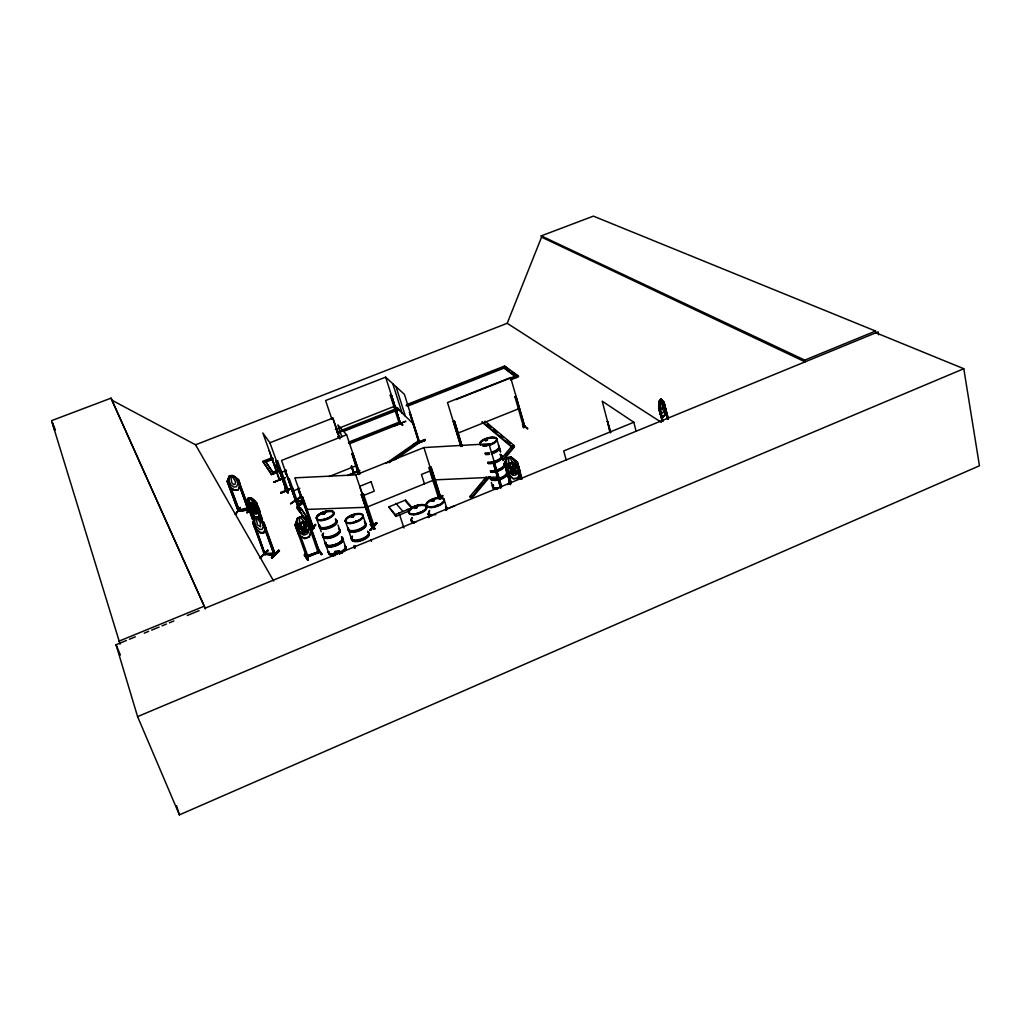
<?xml version="1.0" encoding="UTF-8"?>
<svg xmlns="http://www.w3.org/2000/svg" width="1031" height="1031" viewBox="0 0 1031 1031"><rect width="100%" height="100%" fill="white"/><g stroke="black" fill="none" stroke-linecap="round" stroke-linejoin="round"><path stroke-width="1.5" d="M268.021 550.863L267.751 550.206L260.147 557.913M260.585 557.887L267.88 550.696M506.505 467.275L508.657 462.945L508.824 458.395L510.255 458.254L513.644 464.942L512.845 467.12L511.415 467.262L509.366 465.368L508.618 463.009L513.051 462.648L518.812 467.481L516.054 473.177L511.647 473.603L505.86 468.628M255.598 502.484L261.565 519.444M286.322 490.614L275.87 460.973L277.584 460.689L275.999 461.153M286.193 489.686L286.051 489.48M315.112 525.05L315.486 524.457L310.756 529.689M315.422 524.521L311.091 529.083M235.545 513.734L235.21 514.379L240.262 507.51L235.841 514.289M235.699 514.211L240.236 507.51M334.869 555.825L335.075 551.662L333.219 555.967M662.327 419.952L659.131 407.516M297.65 518.245L297.289 524.122L298.668 527.975L302.586 529.882L305.447 528.735L307.225 524.508L305.859 520.655L301.915 516.454C313.244 521.918 303.41 520.475 307.998 519.856L319.636 552.165M253.768 522.446L252.969 522.769L254.696 517.742M665.175 407.477L664.75 414.823L665.098 407.49M279.414 479.093L279.246 480.124M660.124 413.831L658.68 408.547L659.247 401.136M661.863 420.532L658.899 408.495L659.312 401.239C662.688 395.105 664.711 409.397 663.603 411.807L662.469 413.199L660.587 411.433M278.77 479.157L279.388 480.317L269.246 450.882M312.303 527.266L312.921 527.511C315.924 529.612 310.254 526.132 313.192 527.472M287.713 492.87L284.852 488.849L285.252 488.075L288.332 492.702C287.417 494.197 281.979 482.276 288.332 492.702M300.343 511.788L297.186 506.994L299.506 510.203L297.186 506.994L296.76 507.883L299.815 512.188L300.24 511.286M304.3 555.155C315.589 570.156 297.392 543.041 308.269 559.897L307.547 560.194L304.325 555.052L304.776 554.201L308.269 559.897M490.485 443.82L491.594 443.82L490.434 443.833M491.246 443.601L490.382 444.09M491.091 444.258L490.292 444.271L490.614 443.614M486.928 440.005L487.083 439.58M484.944 440.443L485.859 439.412M370.374 524.573L370.864 523.645L374.678 528.323L374.201 529.277L370.374 524.573L374.201 529.277M370.799 523.735L374.678 528.323M442.157 496.066L442.595 495.383L439.67 498.811M442.673 495.937L440.495 498.385M511.428 457.493C504.726 455.418 506.389 463.538 507.729 467.211L511.466 470.059L514.314 469.775L516.286 466.373C516.222 460.316 504.146 451.526 517.407 462.133L520.462 472.688L517.678 478.268L513.219 478.758L507.523 473.809M437.775 504.816C436.049 506.376 440.173 504.185 436.964 505.718M438.033 504.932L437.35 504.906M436.989 505.564L438.149 505.229M432.62 500.267L432.582 501.156M433.11 500.576L432.337 500.112M419.346 512.935L420.674 512.304M420.79 512.278L420.12 512.755M416.408 507.007L415.854 507.639M414.72 507.381L416.498 507.768L416.124 507.123M416.975 507.265L415.996 508.09M415.557 508.219L414.449 508.128L414.823 507.368M415.325 507.046L414.797 508.476M262.647 522.15L274.091 554.588L262.441 522.859L263.691 522.601C251.242 511.273 262.918 520.887 263.395 526.338L262.08 529.38L259.696 529.406L256.229 526.441L254.837 522.665L254.773 517.665M265.302 553.144L264.207 553.093M253.961 522.756L265.16 554.614C261.217 550.786 270.612 557.642 275.303 554.266L275.225 554.227M264.258 554.536L253.033 522.691M355.708 521.673L357.022 521.145L355.592 521.712M356.623 520.939L355.824 521.209L356.571 520.861M356.752 521.08L356.017 521.209M352.821 515.68L353.53 516.699M351.739 516.892L353.233 515.68M351.184 516.943L351.803 516.041M524.985 427.118L523.774 427.607L514.933 396.806L515.99 396.394L524.921 427.169L510.616 377.526L447.518 402.528L460.909 446.539M524.676 426.009L523.233 426.37L524.521 425.855M326.866 518.786L327.729 518.696M327.355 518.58L326.531 518.799M324.095 513.992L323.876 513.167M323.154 513.412L322.961 514.121M663.268 402.425L667.534 419.372M246.589 502.806C246.177 494.571 254.245 498.257 256.435 502.96L262.454 519.456M253.252 502.857L254.026 504.958L253.652 506.801L252.569 506.788C250.701 505.705 247.543 498.617 250.688 498.746L253.252 502.857L258.446 507.574L260.199 512.355L256.603 502.844L251.461 498.089L248.291 498.115L246.461 503.076L252.531 519.508M258.459 517.008L259.992 512.381M250.365 512.162L255.224 517.072L258.562 517.124L260.199 512.355M438.407 498.489L440.997 498.076M260.25 532.666L254.67 527.756L252.814 522.717L254.67 517.536L258.381 517.472L263.91 522.472L265.766 527.537L263.949 532.627L260.173 532.743L263.768 532.576M263.872 532.705L265.547 527.576M302.263 501.298L296.065 500.267M298.526 488.887L303.41 502.509L302.135 501.234M297.611 518.193L295.162 525.05L306.697 557.462L319.468 552.242L308.127 519.688L301.941 516.286L297.495 518.077L295.008 525.063L298.771 535.179M303.707 521.557L309.816 524.934L307.341 531.674L303.024 533.349L296.773 530.102L299.299 523.194L303.771 521.454M296.812 530.153L303.037 533.568L307.457 531.777L309.944 524.831L303.733 521.402L300.743 517.691L299.312 518.271L300.227 525.526L302.392 526.931L303.823 526.351L304.506 523.787C301.516 517.665 309.777 527.614 309.055 529.65L307.264 533.852L304.416 535.012L300.511 533.117L299.132 529.264L299.299 523.194M309.12 536.739L311.607 529.973M309.236 536.842L304.828 538.633L298.616 535.231L304.854 538.466L309.236 536.842L311.762 529.96M295.794 499.996L295.059 499.803L296.219 499.635L296.67 500.821L296.052 500.615M295.201 499.842L295.536 500.95L285.278 470.523M249.231 509.765L238.213 511.286L227.155 481.4L229.217 476.026L233.058 475.459L238.599 479.66L240.3 484.48L238.329 489.699L234.449 490.318L228.921 486.142L234.462 490.189L238.174 489.648M228.341 481.271L227.155 481.632L229.32 476.142L229.217 481.077L230.544 484.634L234.037 487.096L236.499 486.735L237.955 483.565C236.705 479.699 234.037 473.59 229.217 476.026M238.329 489.699L240.352 484.415M661.374 422.323L507.2 323.309L541.559 237.143L541.223 235.88L593.392 216.136L875.577 331.054L875.899 332.781L963.792 368.724L979.45 465.793L179.407 814.864L137.587 716.622L116.039 644.736L126.426 640.483M374.305 526.235L374.073 524.985L372.771 525.269M333.013 555.98L334.959 551.521L339.457 551.121L341.918 553.247M318.979 550.876L317.677 551.405L319.223 550.992M307.702 555.748L306.271 556.289M296.374 524.56C294.531 525.642 296.309 524.805 296.232 524.032L308.127 556.869L307.599 555.529L306.323 556.031M510.397 484.712L504.262 463.447L507.072 457.725L511.505 457.287L517.407 462.133M504.378 463.55L507.175 457.854M506.659 467.339C511.969 455.857 506.028 470.007 509.275 472.456L513 475.304L515.848 475.033L517.82 471.631C517.652 465.458 505.744 456.862 518.993 467.339M505.809 468.705L511.685 473.525L515.951 473.049L518.812 467.481M519.663 473.964L517.626 478.345L513.245 478.616L507.394 473.873L505.963 468.731M287.855 489.197L286.734 489.635L286.953 490.756L276.282 460.818M277.481 460.561L288.255 490.228L287.765 489.029L285.948 489.545M491.259 443.987L490.808 444.322M520.307 472.649L517.278 462.197L515.861 462.623L520.655 479.131M486.297 440.289C483.874 440.443 488.99 439.026 485.82 439.386M487.457 439.992L486.477 439.27M515.951 473.049L511.647 473.603M433.832 500.177L432.505 500.989M511.131 483.114L505.577 463.422L511.286 482.882M420.274 512.265L419.656 512.691M523.271 426.319L523.555 427.478L524.831 426.963M524.599 426.061L524.869 427.13L523.684 427.401M356.004 521.544L356.7 521.48M355.695 521.364L356.919 521.016M353.298 516.544L352.615 515.706M338.181 552.178L339.766 554.356M339.457 551.121L341.867 553.338M351.674 516.157L351.597 517.253L353.414 516.544M351.739 516.699L353.375 516.235M336.737 552.32L338.245 552.101M237.53 479.815L248.11 509.945L237.246 479.776L238.406 479.802L250.275 512.227L255.224 517.072M249.515 510.113L247.131 512.742L248.767 509.649M247.002 512.162L248.832 509.688M247.131 512.742L248.987 510.1M249.09 510.165L247.195 512.626M247.891 508.876C225.763 514.521 252.105 504.533 248.097 509.92M372.668 525.346L373.828 525.114M373.918 525.075L372.758 525.243M324.327 513.232L323.283 513.838M324.404 513.773L324.121 512.935M324.842 513.734L324.713 513.051M249.399 509.546C248.252 509.636 233.895 513.064 239.102 509.842M237.697 510.229L239.424 510.873M237.22 480.162L238.496 479.724L232.993 475.665M230.751 476.644L232.052 476.386L234.759 480.278L235.532 482.366L235.004 484.377L233.766 484.557L231.833 482.895L230.815 476.58M317.832 551.327L318.502 552.693L317.677 551.405M306.826 519.779L318.089 552.577L319.52 551.985M307.547 555.799L308.127 556.869M399.126 422.852C402.116 421.331 396.819 424.617 400.544 423.638L385.646 377.166L325.59 400.544L331.956 419.411M663.152 416.962L660.033 413.715L663.139 416.795L664.827 414.72L663.01 416.975L664.892 414.823M658.899 408.495L659.814 407.915L658.68 408.547M663.964 402.335L668.436 418.779M493.578 464.337L494.893 464.04L493.578 464.337L500.718 488.398M667.998 418.792L664.016 402.206L661.013 399.01L659.17 401.252L659.608 407.477L663.139 421.434M660.484 400.544L662.714 406.704L662.095 410.106L660.446 406.446L659.917 401.239L660.626 400.544M506.84 472.842A8.854 3.608 -16.4 0 1 498.102 479.106A8.854 3.608 -16.4 0 1 489.918 476.734L472.572 497.406L470.226 497.496L469.917 496.491L472.262 496.401L488.514 476.838M502.728 459.71L513.902 446.255L514.173 447.222L503.012 460.689M661.013 399.01L659.312 401.239M469.917 496.491L486.194 476.941M501.466 458.615L511.634 446.384L513.902 446.255M476.322 490.163L482.431 482.817M484.467 480.369L486.49 477.933M505.821 454.697L507.845 452.248M298.565 508.515L300.073 508.489L298.668 508.489M440.972 498.205L442.802 496.04M439.786 497.921L440.804 498.308M288.1 490.305L287.971 489.467M439.709 498.385L430.107 467.288L431.19 467.236L441.1 498.398M429.914 467.52L431.19 467.236M372.913 525.501L371.405 525.823L372.011 526.97L373.093 526.905L362.203 494.867L363.569 494.158L361.365 494.674L371.972 527.009C373.918 527.808 373.158 523.864 371.521 526.119M376.109 522.64L370.065 530.295L376.959 523.271L376.083 522.64L370.206 530.205M370.09 530.127L376.921 523.207M370.065 530.295L376.444 523.207M376.869 523.194L370.709 530.269M311.194 529.599L315.576 524.947M315.705 525.101L312.354 528.632L313.476 528.607M353.839 472.03L353.349 472.443M302.663 497.071L301.413 497.354L302.663 497.071L313.708 528.362L312.586 528.4M271.643 557.99L279.465 550.747L272.261 557.99L271.411 557.333L278.731 550.18L271.475 557.346M273.898 553.454L265.16 553.724M274.877 553.119C275.702 557.114 273.872 550.167 274.194 554.266M260.121 557.99L267.776 550.206L260.431 557.359L260.727 557.99M262.441 522.859L263.91 522.472M254.67 527.756L260.263 532.537M256.152 518.374L257.428 518.271L260.186 522.575L260.559 526.777L257.428 524.856L256.229 518.297M252.814 522.717L264.774 554.253M254.67 517.536L258.369 517.601M437.067 505.37L437.737 505.164M285.226 488.088L288.113 492.096M433.935 500.177L433.123 500.628M490.601 443.974L491.246 444.039M414.488 507.819L415.158 507.407M485.421 439.593L485.601 440.443L485.665 439.502M256.629 512.317C251.925 513.567 245.43 507.445 250.043 502.716L253.381 502.87M252.453 503.553L255.005 507.639L255.404 511.569L252.556 509.701L251.783 507.6L251.371 503.54L252.543 503.476M253.381 502.741L257.969 511.247L256.835 514.044L254.67 514.005L251.5 511.144C248.574 508.335 251.989 496.04 248.432 507.51L253.471 512.317L256.809 512.368L258.369 507.639L253.291 502.935L250.056 502.909M261.294 519.676L255.25 503.18L256.603 502.844M255.25 503.18L256.513 502.883M322.858 513.85L324.469 513.09L323.064 513.142M324.713 513.606L322.51 514.405L323.115 513.167M246.461 503.076L247.62 502.87L253.678 519.302M322.948 513.27L322.535 514.224L324.095 513.361M516.247 462.275L517.201 462.275L521.982 478.796M386.135 463.383L417.774 441.294L419.462 441.487L389.138 462.687M390.388 461.553L394.345 458.782M403.572 452.338L407.516 449.58M414.101 444.98L418.058 442.209L417.774 441.294M394.718 459.929L419.759 442.415L418.38 441.062L419.282 441.152M399.68 422.607L399.86 423.793L349.419 443.781M303.359 501.788L298.629 504.881L303.423 501.852M299.299 505.602L303.952 502.419L298.848 505.512L303.745 502.29L303.243 501.13M290.806 503.721L300.189 497.573M416.64 507.768L415.235 508.141M286.786 475.343C282.803 470.858 287.92 469.698 284.865 470.806M485.678 439.747L486.001 440.031M487.16 440.018L486.013 440.482M351.983 515.925L351.829 516.956L352.989 516.634M324.288 513.747L323.618 514.057M353.259 472.25L353.465 472.417M372.707 525.746L372.81 526.944M274.671 553.402L265.418 553.467M238.251 511.092L237.903 510.229M363.44 494.004L374.214 526.274L373.634 524.882L374.176 525.32M307.882 556.998L306.632 557.217L319.326 552.036M400.453 423.702L391.277 394.821L390.272 395.221L399.487 424.089M388.777 506.904L405.492 500.099L412.232 507.677L395.311 514.585L388.777 506.904L395.904 516.402L408.585 511.221M414.965 507.445L416.356 507.046M432.788 499.919C429.257 502.574 437.247 500.602 433.445 499.764M433.871 500.782L432.298 501.143M371.74 525.539L361.365 494.674M372.011 526.699L374.021 526.042M137.587 716.622L963.792 368.724M609.837 432.131L607.504 421.408L610.777 432.311M608.019 421.769L607.066 421.589M438.072 496.942L438.768 496.658M438.845 498.553L439.721 498.218M129.391 639.259L135.332 636.823M144.237 633.163L148.683 631.346M151.647 630.121L159.07 627.08M162.035 625.856L166.494 624.026M169.458 622.814L173.904 620.984M187.255 615.507L199.125 610.636M205.066 608.2L875.899 332.781M317.677 548.93L321.981 554.278L321.26 554.575L318.747 550.838M636.101 431.254L633.82 422.259L563.699 450.947L566.187 459.955M307.728 555.864L317.909 551.92L307.599 555.529M118.861 641.218L204.306 606.164L205.388 608.909L111.026 398.159L51.55 420.648L120.112 644.182M541.223 235.88L804.747 360.115L875.577 331.054M438.69 498.579L428.832 467.597L429.966 467.146M527.266 428.832L527.898 428.548L522.395 424.592L527.331 428.69M308.72 524.148L311.298 527.898L313.733 526.918L314.068 527.885L311.646 528.864L309.919 526.364M514.469 446.565L514.185 445.598L511.892 446.539L482.753 422.053M366.662 507.265L434.077 479.905L498.72 476.979M413.521 444.142L424.888 439.528L413.689 444.709L425.275 440.301L413.895 444.889M413.689 444.709L425.249 440.263L424.875 439.515M297.534 518.129L301.941 516.286M303.745 521.609L299.428 523.297L296.941 530.05L303.037 533.568M302.573 522.846L301.142 523.426L301.258 528.413L302.057 530.669L304.222 532.06L305.64 531.481L306.323 528.929L302.534 522.794M462.12 446.243L454.491 421.112L453.266 421.408L460.612 445.186M516.144 396.51L514.933 396.806M280.728 492.47L290.961 488.307M286.966 490.563L288.126 490.279M292.598 488.179L280.999 493.127L280.703 492.406M292.688 488.346L280.986 493.102M348.001 475.549L359.677 470.858L359.471 470.239L347.898 475.368L359.677 470.858M456.952 433.51L519.431 408.469M313.824 528.323L312.844 528.362L294.84 477.843L355.785 474.879L423.909 447.57L488.9 443.82L501.582 486.606M303.887 517.588L298.384 509.134L300.743 508.18L313.733 526.918M398.752 421.292L402.953 424.927M399.461 421.615L398.842 421.859L402.374 425.223M394.512 425.571L405.621 421.254M273.602 482.224L285.123 477.585L273.64 482.224M359.162 473.964L352.718 453.292L351.906 454.04L358.659 474.402M352.293 453.46L358.775 474.544M292.482 491.194L299.802 488.269M329.069 476.567L356.881 465.458M409.449 412.49L410.183 412.645L409.449 412.49L418.728 442.222M390.891 394.976L400.402 424.012L391.277 394.821M359.858 474.105L346.609 434.76L281.553 460.457L299.003 509.83L288.216 479.196L289.324 478.758L300.227 509.327M278.86 469.801L272.931 472.146L273.254 473.036M348.517 442.196L398.907 422.233L399.577 422.89L348.813 443.098M456.05 399.603L515.41 376.083L515.668 376.972M272.403 457.571L262.763 461.373L271.23 473.757L279.375 470.536M510.345 378.996L518.297 375.851L518.554 376.74L510.603 379.885M262.763 461.373L271.553 474.66L279.697 471.425M286.515 470.291L280.574 472.649L273.357 462.352M391.393 394.937L390.272 395.221M335.384 429.566L394.886 406.137L413.882 424.334M336.673 432.234L397.953 408.07M406.923 404.539L504.61 366.031L518.297 375.851M272.893 458.267L265.418 461.218L265.727 462.094L273.215 459.143M337.24 432.891L398.597 408.701M406.085 405.75L503.36 367.397L503.605 368.26L407.851 406.034M337.537 433.767L340.526 432.595M343.529 431.409L398.881 409.578M279.801 480.175L262.841 432.968L269.916 442.763L332.923 418.058L339.959 438.948M253.794 522.292L265.199 554.575M432.736 500.048L433.407 499.855M415.145 507.858L415.893 507.677M373.351 526.661L355.785 474.879M486.104 439.451L485.794 440.044M352.177 516.067L352.886 515.861M306.993 557.397L306.4 555.954M399.706 424.025L399.1 422.878M287.211 490.679L269.916 442.763M295.794 500.641L296.606 500.731M486.065 439.348L486.722 439.219M351.661 465.999L353.839 473.5L351.416 466.334M248.033 508.579L248.535 509.61M352.563 516.943L351.403 517.008M433.007 499.842L433.729 499.829M415.545 506.968L416.24 506.852M356.095 521.222L357.022 521.145M505.551 462.893L504.404 463.55L505.564 467.352M228.289 480.781L239.501 510.912M228.392 481.155L227.323 481.413M312.702 528.349L312.483 527.189L313.308 527.228M264.632 554.24L264.387 553.08M486.129 440.443L485.073 440.392M418.754 441.397L409.784 412.8M419.153 441.938L404.436 394.383L385.646 377.166M433.342 500.009L434.038 499.932M313.295 528.671L302.431 497.316M415.777 506.917L416.266 506.956M508.657 462.945L513.09 462.507M504.249 463.77L505.422 463.654M361.146 494.919L362.203 494.867M667.972 419.346L664.016 402.206L660.871 399.023M306.001 509.456L365.077 507.329M252.711 523.013L253.703 522.988M260.173 532.615L263.949 532.627M438.162 496.8L440.276 498.952M398.971 421.731L402.399 425.043M246.731 502.857L247.62 502.87M299.853 508.038L299.982 509.211M255.224 516.956L258.639 517.059M296.129 501.04L293.384 491.787M303.204 502.509L295.549 500.873M414.81 508.296L416.485 508.103L416.769 507.033M302.766 501.453L303.385 501.169L296.4 500.048M275.264 554.188L263.807 522.524M264.452 554.575L275.045 554.51L263.433 522.846M486.658 439.27C488.926 439.567 485.343 441.655 484.995 440.289M295.871 500.666L302.856 502.11M432.633 501.079L432.247 500.538M286.489 490.73L275.87 460.973M416.163 506.904L417.052 507.226M353.002 515.693L353.865 516.015M407.425 509.366L410.39 510.5M278.963 550.722L271.772 557.9M272.171 557.9L279.427 550.734L278.666 550.167M353.672 473.5L351.262 466.154M541.559 237.143L805.095 361.855L804.747 360.115M111.825 400.17L195.568 444.799L507.265 323.27M633.82 422.259L602.207 401.175L610.494 432.852M509.83 370.477L504.61 366.031M512.33 372.268L517.304 375.838M484.957 421.164L514.185 445.598M487.663 424.128L491.323 427.195M493.759 429.231L497.406 432.285M501.066 435.353L503.502 437.389M507.162 440.443L510.822 443.51M481.812 421.95L512.175 447.493M454.491 421.112L461.965 446.114M399.19 423.122L399.86 423.793M321.131 553.918L321.26 554.575M331.673 418.354L332.691 417.955L339.573 438.368M346.609 434.76L337.833 424.862L341.892 436.938M407.039 502.973L409.926 506.234M354.071 473.139L351.816 466.167M395.994 503.424L402.606 511.054M374.91 528.993L370.941 524.186L374.704 528.98M341.055 553.325L339.431 551.263L334.959 551.521L336.866 554.498L336.802 552.229M297.147 507.072L300.485 511.904M251.538 498.141L256.216 506.466L255.082 509.275L252.917 509.25L249.734 506.389L248.419 502.806L248.291 498.115M309.738 521.634L300.743 508.18M311.478 524.135L314.068 527.885M298.384 509.134L305.279 519.147M272.906 472.533L264.928 460.509L273.756 473.77M318.527 549.239L321.981 554.278M317.703 548.917L321.414 554.407M195.362 444.438L273.666 581.033M400.827 423.741L399.964 423.754M111.026 398.159L204.306 606.164M116.039 644.736L120.408 655.059M55.403 429.94L52.388 422.658L54.347 429.399M228.173 481.477L239.347 511.131M227.207 481.335L238.367 511.067M247.35 503.089L253.42 519.521M238.251 480.008L252.801 519.276M256.139 503.18L262.196 519.688M273.679 482.34L285.187 477.74M271.23 473.757L271.553 474.66M285.574 470.935L296.348 501.04M312.187 527.266L312.548 528.671L298.127 488.526M297.804 488.746L302.599 502.432M311.298 527.898L311.646 528.864M316.736 519.018L319.352 526.467M319.919 528.001L321.247 531.854M323.167 537.241L325.732 544.613M326.157 545.773L328.58 552.655M338.026 525.037L339.328 528.877M342.679 538.504L345.205 545.837A9.047 3.789 -19.4 0 1 341.261 551.469M345.333 520.951L348.272 529.444M348.813 531.017L351.146 537.886M363.054 515.822A9.292 3.776 -18.9 0 1 349.896 523.065A9.292 3.776 -18.9 0 1 349.599 516.299A9.292 3.776 -18.9 0 1 363.054 515.822L365.593 523.452M352.718 453.292L359.574 473.796M352.46 453.64L359.316 474.144M398.958 512.819L403.933 527.988M395.311 514.585L395.904 516.402M405.492 500.099L406.072 501.891M394.705 425.764L405.686 421.37M396.02 386.677L405.376 416.202M392.798 383.725L402.129 413.083M424.424 483.81L421.447 474.44L430.185 470.909L433.136 480.278M409.848 412.336L419.565 442.247M444.206 499.829A9.395 3.879 -17.6 0 1 431.229 507.084A9.395 3.879 -17.6 0 1 430.146 500.396A9.395 3.879 -17.6 0 1 444.206 499.829L446.591 507.587M430.984 467.455L440.907 498.63M423.909 447.57L439.812 498.128M176.546 805.765L179.407 814.864M472.262 496.401L472.572 497.406M491.387 482.418L492.483 486.155M494.7 464.272L501.388 486.851M493.772 464.105L500.46 486.658M504.262 463.447L510.551 484.48M496.813 439.103L498.952 446.462M517.047 462.507L521.841 479.028M511.634 446.384L511.917 447.351M516.015 462.391L520.81 478.9M523.233 426.37L523.555 427.478M659.337 408.482L662.314 420.506M878.025 331.634L878.605 334.779M500.538 455.754A8.764 3.493 -16.5 0 1 501.401 459.143A8.764 3.493 -16.5 0 1 494.519 462.945M492.29 463.46A8.764 3.493 -16.5 0 1 488.294 463.666M500.473 455.174A8.892 3.544 -16.5 0 1 501.35 458.602A8.892 3.544 -16.5 0 1 494.365 462.468M492.122 462.983A8.892 3.544 -16.5 0 1 488.063 463.19M481.297 445.018A8.828 3.415 -16.5 0 1 486.748 438.136A8.828 3.415 -16.5 0 1 496.491 440.108A8.828 3.415 -16.5 0 1 482.817 445.328M480.523 445.199A8.789 3.415 -16.5 0 1 486.245 439.154A8.789 3.415 -16.5 0 1 496.826 439.296A8.789 3.415 -16.5 0 1 489.287 445.328M487.07 445.843A8.789 3.415 -16.5 0 1 483.062 446.075M480.356 444.761A8.828 3.415 -16.5 0 1 486.104 438.69A8.828 3.415 -16.5 0 1 496.723 438.832A8.828 3.415 -16.5 0 1 489.158 444.877M486.928 445.405A8.828 3.415 -16.5 0 1 482.908 445.624M498.862 446.629A8.905 3.505 -16.5 0 1 491.658 453.318M489.403 453.833A8.905 3.505 -16.5 0 1 485.33 454.052M500.087 454.22A8.764 3.493 -16.5 0 1 499.017 459.233A8.764 3.493 -16.5 0 1 487.831 462.133M498.914 447.209A8.789 3.454 -16.5 0 1 491.8 453.795M489.583 454.31A8.789 3.454 -16.5 0 1 485.562 454.529M500.331 454.697A8.892 3.544 -16.5 0 1 499.262 459.787A8.892 3.544 -16.5 0 1 487.921 462.726M498.72 446.165A8.905 3.493 -16.5 0 1 491.516 452.841M489.261 453.369A8.905 3.493 -16.5 0 1 485.189 453.588M498.463 445.676A8.789 3.441 -16.5 0 1 491.349 452.261M489.119 452.777A8.789 3.441 -16.5 0 1 485.111 452.996M504.159 464.208A8.725 3.518 -16.5 0 1 496.62 470.059M494.403 470.561A8.725 3.518 -16.5 0 1 490.421 470.755M496.774 470.587A8.764 3.531 -16.5 0 0 504.352 464.71A8.764 3.531 -16.5 0 1 496.8 470.664M494.558 471.09A8.764 3.531 -16.5 0 1 490.55 471.283A8.764 3.531 -16.5 0 0 494.584 471.18M504.262 464.414A8.764 3.531 -16.5 0 1 496.684 470.278M494.468 470.793A8.764 3.531 -16.5 0 1 490.46 470.987M509.134 482.031A8.699 3.608 -16.4 0 1 509.61 483.835M495.975 489.441A8.699 3.608 -16.4 0 1 493.63 485.575M508.953 481.013A8.828 3.647 -16.4 0 1 508.811 483.939M497.509 488.578A8.828 3.647 -16.4 0 1 493.23 484.609M504.043 464.749A8.725 3.518 -16.5 0 1 501.105 469.736A8.725 3.518 -16.5 0 1 490.82 472.095M496.878 470.948A8.764 3.531 -16.5 0 0 503.94 464.272A8.764 3.531 -16.5 0 1 496.89 470.961M506.968 474.84A8.725 3.57 -16.4 0 1 497.29 480.266A8.725 3.57 -16.4 0 1 490.318 477.701M509.211 481.348A8.712 3.596 -16.4 0 1 507.407 484.531M499.507 487.766A8.712 3.596 -16.4 0 1 492.547 485.163M509.623 482.302A8.828 3.66 -16.4 0 1 508.94 484.402M497.638 489.042A8.828 3.66 -16.4 0 1 493.372 485.06M506.569 472.353A8.725 3.557 -16.4 0 1 499.043 478.242A8.725 3.557 -16.4 0 1 489.802 477.173M506.93 474.299A8.841 3.621 -16.4 0 1 497.122 479.789A8.841 3.621 -16.4 0 1 490.047 477.198M339.882 530.424A9.099 3.724 -19.4 0 1 331.518 537.757A9.099 3.724 -19.4 0 1 323.167 535.218M339.818 529.844A9.215 3.776 -19.4 0 1 331.338 537.28A9.215 3.776 -19.4 0 1 322.871 534.702M341.686 537.409A9.086 3.763 -19.4 0 1 335.346 545.128A9.086 3.763 -19.4 0 1 325.848 542.899M341.57 537.087A9.086 3.763 -19.4 0 1 335.23 544.806A9.086 3.763 -19.4 0 1 325.732 542.577M335.745 519.92A9.24 3.724 -19.3 0 1 329.25 527.64A9.24 3.724 -19.3 0 1 319.636 525.488M338.477 528.194A9.099 3.712 -19.4 0 1 332.111 535.849A9.099 3.712 -19.4 0 1 322.626 533.671M335.822 520.513A9.111 3.686 -19.3 0 1 329.417 528.13A9.111 3.686 -19.3 0 1 319.932 526.003M338.761 528.671A9.227 3.776 -19.4 0 1 336.828 534.238A9.227 3.776 -19.4 0 1 325.512 537.486A9.227 3.776 -19.4 0 1 323.592 533.027M335.578 519.444A9.24 3.724 -19.3 0 1 329.082 527.163A9.24 3.724 -19.3 0 1 319.468 525.011M335.281 518.967A9.124 3.673 -19.3 0 1 329.997 526.158A9.124 3.673 -19.3 0 1 319.082 525.539M341.944 538.259A9.047 3.75 -19.4 0 1 335.642 545.966A9.047 3.75 -19.4 0 1 326.17 543.724M344.792 546.069A9.176 3.853 -19.5 0 1 343.478 551.327M334.998 554.807A9.176 3.853 -19.5 0 1 328.799 551.611M344.87 546.662A9.047 3.802 -19.5 0 1 343.568 551.843M333.129 555.477A9.047 3.802 -19.5 0 1 329.108 552.126M344.625 545.605A9.176 3.853 -19.4 0 1 339.379 553.041M334.83 554.343A9.176 3.853 -19.4 0 1 328.335 552.281M334.675 553.75A9.047 3.789 -19.4 0 1 328.27 551.714M325.976 543.247A9.086 3.763 -19.4 0 0 335.475 545.489A9.086 3.763 -19.4 0 0 341.802 537.757A9.086 3.763 -19.4 0 1 335.487 545.515A9.086 3.763 -19.4 0 1 325.989 543.273M368.969 533.452A9.227 3.853 -19 0 1 360.657 540.94A9.227 3.853 -19 0 1 351.958 538.324M367.964 532.151A9.356 3.905 -19 0 1 366.198 537.847A9.356 3.905 -19 0 1 354.677 541.146A9.356 3.905 -19 0 1 352.512 536.584M354.574 547.899A9.227 3.892 -19 0 1 354.509 545.799M370.58 540.231A9.227 3.892 -19 0 1 371.508 540.94M364.794 522.794A9.382 3.866 -19 0 1 358.427 530.656A9.382 3.866 -19 0 1 348.439 528.452M367.513 531.184A9.24 3.84 -19 0 1 361.262 538.994A9.24 3.84 -19 0 1 351.416 536.764M365.799 524.083A9.253 3.815 -19 0 1 357.448 531.519A9.253 3.815 -19 0 1 348.749 528.98M367.796 531.674A9.356 3.905 -19 0 1 366.031 537.37A9.356 3.905 -19 0 1 354.509 540.669A9.356 3.905 -19 0 1 352.357 536.094M364.626 522.305A9.382 3.853 -19 0 1 358.26 530.179A9.382 3.853 -19 0 1 348.272 527.962M364.343 521.815A9.253 3.802 -18.9 0 1 359.188 529.148A9.253 3.802 -18.9 0 1 347.924 528.516M354.638 546.108A9.189 3.879 -19 0 0 354.703 548.196A9.176 3.879 -19 0 1 354.664 546.121M354.716 548.092A9.15 3.866 -19 0 1 354.973 546.971M354.471 547.616A9.227 3.892 -19 0 1 354.741 546.482M448.64 508.618A12.707 11.264 -43.7 0 1 454.632 506.157M428.097 514.121A9.511 3.982 -17.9 0 1 429.424 516.892M414.359 523.078A9.511 3.982 -17.9 0 1 411.562 519.856M413.109 523.142A9.356 3.931 -17.9 0 1 411.872 520.384M428.161 514.74A9.356 3.931 -17.9 0 1 429.631 516.363M427.942 513.618A9.511 3.982 -17.9 0 1 428.484 517.626M414.191 522.575A9.511 3.982 -17.9 0 1 412.194 518.129M428.69 513.812A9.382 3.931 -17.9 0 1 428.187 517.072M416.047 522.06A9.382 3.931 -17.9 0 1 412.129 517.575M445.521 506.968A9.485 3.969 -17.6 0 1 446.926 509.701M431.925 515.861A9.485 3.969 -17.6 0 1 428.87 513.799M430.662 515.938A9.331 3.905 -17.6 0 1 429.192 514.314M445.585 507.587A9.331 3.905 -17.6 0 1 447.093 509.185M446.436 507.162A9.485 3.969 -17.6 0 1 446.011 510.422M431.77 515.371A9.485 3.969 -17.6 0 1 429.154 514.25M428.716 513.309A9.485 3.969 -17.6 0 1 429.656 510.976M446.139 506.659A9.356 3.905 -17.6 0 1 445.727 509.868M435.855 514.611A9.356 3.905 -17.6 0 1 429.102 513.644M428.651 512.716A9.356 3.905 -17.6 0 1 429.592 510.422M255.43 506.066L254.953 509.533L258.137 513.283L254.644 510.203C255.417 515.113 251.474 513.309 253.806 509.494L250.778 505.899L254.09 508.799L254.489 505.963L255.43 506.066M510.371 463.679L510.899 470.626L512.948 472.52L514.379 472.391L515.178 470.213L514.508 467.906L511.801 463.538L510.422 463.615M509.082 466.528L512.497 470.252C508.927 475.562 513.58 476.374 513.502 470.935C516.363 475.91 520.552 474.672 514.005 470.123C517.601 465.587 512.91 464.027 512.987 469.401L510.177 466.45L509.082 466.528M306.039 524.547L305.047 529.251C311.8 532.06 307.818 534.702 304.57 530.256C305.034 535.798 300.201 536.842 303.539 529.831C297.096 527.15 300.859 524.521 303.977 528.774L304.802 524.934L306.039 524.547M300.111 497.058L290.471 503.747L300.073 497.097M371.121 481.735L359.716 486.323L362.886 495.769L374.253 491.181L371.121 481.735M339.057 436.255L338 436.667L339.057 436.255M516.235 376.676L502.574 366.83L516.479 377.552L516.235 376.676M500.538 451.797L499.416 447.995L500.525 451.797M490.653 471.657A8.764 3.531 -16.5 0 0 494.661 471.463A8.764 3.531 -16.5 0 1 490.666 471.67M320.705 519.843A9.137 3.634 -19.3 0 0 333.76 512.755A9.137 3.634 -19.3 0 0 320.693 513.232A9.137 3.634 -19.3 0 0 320.705 519.843A9.15 3.647 -19.3 0 0 333.786 512.781A9.15 3.647 -19.3 0 0 320.693 513.258A9.15 3.647 -19.3 0 0 320.705 519.882M335.165 544.6A9.06 3.75 -19.4 0 0 341.48 536.906A9.021 3.737 -19.4 0 1 335.152 544.574A9.06 3.75 -19.4 0 1 325.693 542.37A9.021 3.737 -19.4 0 0 335.152 544.574M321.002 520.642A9.124 3.634 -19.3 0 0 334.018 513.567A9.124 3.634 -19.3 0 0 320.976 514.031A9.124 3.634 -19.3 0 0 321.002 520.642M320.809 520.165A9.15 3.647 -19.3 0 0 333.889 513.051A9.15 3.647 -19.3 0 0 320.796 513.541A9.15 3.647 -19.3 0 0 320.809 520.165M349.793 522.781A9.292 3.776 -18.9 0 0 362.964 515.552A9.292 3.776 -18.9 0 0 349.509 516.028A9.292 3.776 -18.9 0 0 349.793 522.781M354.509 545.592A9.15 3.866 -19 0 0 354.561 547.667A9.176 3.866 -19 0 1 354.496 545.605M371.366 540.76A9.15 3.866 -19 0 0 370.451 540.051A9.176 3.866 -19 0 1 371.392 540.772M350.076 523.542A9.253 3.763 -18.9 0 0 363.196 516.338A9.253 3.763 -18.9 0 0 349.793 516.815A9.253 3.763 -18.9 0 0 350.076 523.542M413.495 513.979A9.408 3.892 -17.9 0 0 426.563 506.685A9.408 3.892 -17.9 0 0 412.593 507.213A9.421 3.892 -17.9 0 0 413.508 514.018A9.421 3.892 -17.9 0 0 426.589 506.711A9.421 3.892 -17.9 0 0 412.593 507.239A9.408 3.892 -17.9 0 0 413.495 513.979M413.779 514.804A9.382 3.879 -17.9 0 0 426.808 507.523A9.382 3.879 -17.9 0 0 412.864 508.038A9.382 3.879 -17.9 0 0 413.779 514.804M413.599 514.301A9.421 3.892 -17.9 0 0 426.679 507.007A9.421 3.892 -17.9 0 0 412.684 507.523A9.421 3.892 -17.9 0 0 413.599 514.301M431.138 506.801A9.395 3.879 -17.6 0 0 444.116 499.545A9.395 3.879 -17.6 0 0 430.056 500.112A9.395 3.879 -17.6 0 0 431.138 506.801M431.409 507.574A9.356 3.866 -17.6 0 0 444.322 500.357A9.356 3.866 -17.6 0 0 430.327 500.911A9.356 3.866 -17.6 0 0 431.409 507.574"/></g></svg>
